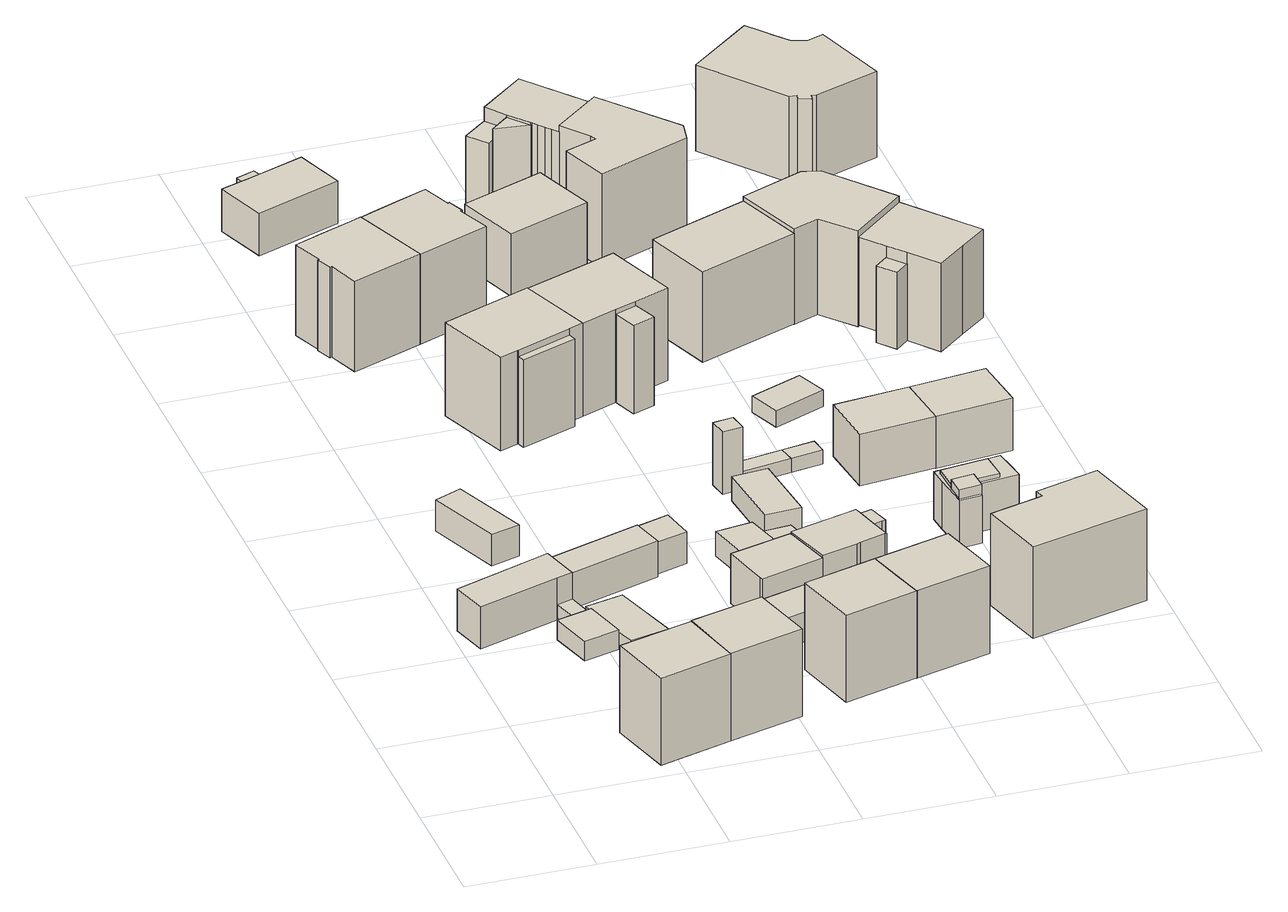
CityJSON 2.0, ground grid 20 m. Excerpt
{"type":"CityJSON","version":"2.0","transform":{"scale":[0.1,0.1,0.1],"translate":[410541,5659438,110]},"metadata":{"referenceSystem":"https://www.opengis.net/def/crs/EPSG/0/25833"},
"CityObjects":{
"building1":{"type":"Building","attributes":{"Dachtyp_tdc":"tdcPolyFlatRoof","Gemeindeschluessel":14612000,"Dachneigung":8.85,"QualitaetDacherkennung":82,"Geometrietyp2DReferenz":"3000","measuredHeight":7.46,"function":"31001_9998","roofType":"2100"},"geometry":[{"type":"Solid","lod":"1","boundaries":[[[[0,1,2,3,4,5]],[[6,7,8,9,10,11]],[[5,7,6,0]],[[4,8,7,5]],[[3,9,8,4]],[[2,10,9,3]],[[1,11,10,2]],[[0,6,11,1]]]]}]},
"building2":{"type":"Building","attributes":{"Dachtyp_tdc":"tdcHipAndGableRoof","Gemeindeschluessel":14612000,"Dachneigung":32.44,"QualitaetDacherkennung":79,"Geometrietyp2DReferenz":"3000","measuredHeight":16.23,"function":"31001_9998","roofType":"5000"},"geometry":[{"type":"Solid","lod":"1","boundaries":[[[[12,13,14,15]],[[16,17,18,19]],[[15,17,16,12]],[[14,18,17,15]],[[13,19,18,14]],[[12,16,19,13]]]]}]},
"building3":{"type":"Building","attributes":{"Dachtyp_tdc":"tdcPolyFlatRoof","Gemeindeschluessel":14612000,"Dachneigung":4.48,"QualitaetDacherkennung":85,"Geometrietyp2DReferenz":"3000","measuredHeight":3.56,"function":"31001_9998","roofType":"2100"},"geometry":[{"type":"Solid","lod":"1","boundaries":[[[[20,21,22,23,24]],[[25,26,27,28,29]],[[24,26,25,20]],[[23,27,26,24]],[[22,28,27,23]],[[21,29,28,22]],[[20,25,29,21]]]]}]},
"building4":{"type":"Building","attributes":{"Dachtyp_tdc":"tdcPolyFlatRoof","Gemeindeschluessel":14612000,"Dachneigung":6.82,"QualitaetDacherkennung":71,"Geometrietyp2DReferenz":"3000","measuredHeight":2.49,"function":"31001_9998","roofType":"2100"},"geometry":[{"type":"Solid","lod":"1","boundaries":[[[[30,31,32,33,34]],[[35,36,37,38,39]],[[34,36,35,30]],[[33,37,36,34]],[[32,38,37,33]],[[31,39,38,32]],[[30,35,39,31]]]]}]},
"building5":{"type":"Building","attributes":{"Dachtyp_tdc":"tdcPolyFlatRoof","Gemeindeschluessel":14612000,"Dachneigung":7.71,"QualitaetDacherkennung":72,"Geometrietyp2DReferenz":"3000","measuredHeight":5.46,"function":"31001_9998","roofType":"2100"},"geometry":[{"type":"Solid","lod":"1","boundaries":[[[[40,41,42,43]],[[44,45,46,47]],[[43,45,44,40]],[[42,46,45,43]],[[41,47,46,42]],[[40,44,47,41]]]]}]},
"building6":{"type":"Building","attributes":{"Dachtyp_tdc":"tdcPolyFlatRoof","Gemeindeschluessel":14612000,"Dachneigung":0,"QualitaetDacherkennung":87,"Geometrietyp2DReferenz":"3000","measuredHeight":2.92,"function":"31001_9998","roofType":"1000"},"geometry":[{"type":"Solid","lod":"1","boundaries":[[[[48,49,50,51,52,53]],[[29,28,54,55,56,57]],[[53,28,29,48]],[[52,54,28,53]],[[51,55,54,52]],[[50,56,55,51]],[[49,57,56,50]],[[48,29,57,49]]]]}]},
"building7":{"type":"Building","attributes":{"Dachtyp_tdc":"tdcHipAndGableRoof","Gemeindeschluessel":14612000,"Dachneigung":31.09,"QualitaetDacherkennung":82,"Geometrietyp2DReferenz":"3000","measuredHeight":16.16,"function":"31001_9998","roofType":"5000"},"geometry":[{"type":"Solid","lod":"1","boundaries":[[[[58,59,60,61]],[[19,62,63,16]],[[61,62,19,58]],[[60,63,62,61]],[[59,16,63,60]],[[58,19,16,59]]]]}]},
"building8":{"type":"Building","attributes":{"Dachtyp_tdc":"tdcPolyFlatRoof","Gemeindeschluessel":14612000,"Dachneigung":8.15,"QualitaetDacherkennung":79,"Geometrietyp2DReferenz":"3000","measuredHeight":6.41,"function":"31001_9998","roofType":"2100"},"geometry":[{"type":"Solid","lod":"1","boundaries":[[[[64,65,66,67]],[[68,69,70,71]],[[67,69,68,64]],[[66,70,69,67]],[[65,71,70,66]],[[64,68,71,65]]]]}]},
"building9":{"type":"Building","attributes":{"Dachtyp_tdc":"tdcPolyFlatRoof","Gemeindeschluessel":14612000,"Dachneigung":3.93,"QualitaetDacherkennung":74,"Geometrietyp2DReferenz":"3000","measuredHeight":5.49,"function":"31001_9998","roofType":"2100"},"geometry":[{"type":"Solid","lod":"1","boundaries":[[[[72,73,74,75]],[[76,77,78,79]],[[75,77,76,72]],[[74,78,77,75]],[[73,79,78,74]],[[72,76,79,73]]]]}]},
"building10":{"type":"Building","attributes":{"Gemeindeschluessel":14612000,"Geometrietyp2DReferenz":"3000","function":"31001_9998","roofType":"9999"},"children":["building10-1","building10-2"]},
"building10-1":{"type":"BuildingPart","attributes":{"Dachtyp_tdc":"tdcPolyFlatRoof","Dachneigung":57.1,"QualitaetDacherkennung":31,"Geometrietyp2DReferenz":"3000","measuredHeight":13.37,"roofType":"2100"},"parents":["building10"],"geometry":[{"type":"Solid","lod":"1","boundaries":[[[[80,81,82,83]],[[84,85,86,87]],[[82,85,84,83]],[[81,86,85,82]],[[80,87,86,81]],[[83,84,87,80]]]]}]},
"building10-2":{"type":"BuildingPart","attributes":{"Dachtyp_tdc":"tdcHipAndGableRoof","Dachneigung":28.64,"QualitaetDacherkennung":67,"Geometrietyp2DReferenz":"3000","measuredHeight":16.97,"roofType":"5000"},"parents":["building10"],"geometry":[{"type":"Solid","lod":"1","boundaries":[[[[88,89,90,91,92,93,94,95,96,97,98]],[[87,99,100,101,102,103,104,105,106,107,84]],[[98,99,87,88]],[[97,100,99,98]],[[96,101,100,97]],[[95,102,101,96]],[[94,103,102,95]],[[93,104,103,94]],[[92,105,104,93]],[[91,106,105,92]],[[90,107,106,91]],[[89,84,107,90]],[[88,87,84,89]]]]}]},
"building11":{"type":"Building","attributes":{"Dachtyp_tdc":"tdcHipAndGableRoof","Gemeindeschluessel":14612000,"Dachneigung":32.87,"QualitaetDacherkennung":79,"Geometrietyp2DReferenz":"3000","measuredHeight":16.19,"function":"31001_9998","roofType":"5000"},"geometry":[{"type":"Solid","lod":"1","boundaries":[[[[108,109,110,111]],[[112,113,114,115]],[[111,113,112,108]],[[110,114,113,111]],[[109,115,114,110]],[[108,112,115,109]]]]}]},
"building12":{"type":"Building","attributes":{"Dachtyp_tdc":"tdcPolyFlatRoof","Gemeindeschluessel":14612000,"Dachneigung":0,"QualitaetDacherkennung":79,"Geometrietyp2DReferenz":"3000","measuredHeight":4.91,"function":"31001_9998","roofType":"1000"},"geometry":[{"type":"Solid","lod":"1","boundaries":[[[[116,117,118,119,120,121,122,123,124]],[[125,126,127,128,129,130,131,132,133]],[[124,126,125,116]],[[123,127,126,124]],[[122,128,127,123]],[[121,129,128,122]],[[120,130,129,121]],[[119,131,130,120]],[[118,132,131,119]],[[117,133,132,118]],[[116,125,133,117]]]]}]},
"building13":{"type":"Building","attributes":{"Gemeindeschluessel":14612000,"Geometrietyp2DReferenz":"3000","function":"31001_9998","roofType":"9999"},"children":["building13-1","building13-2"]},
"building13-1":{"type":"BuildingPart","attributes":{"Dachtyp_tdc":"tdcHipAndGableRoof","Dachneigung":30.42,"QualitaetDacherkennung":55,"Geometrietyp2DReferenz":"3000","measuredHeight":17.47,"roofType":"5000"},"parents":["building13"],"geometry":[{"type":"Solid","lod":"1","boundaries":[[[[134,135,136,137,138,139,140,141]],[[142,143,144,145,146,147,148,149]],[[141,143,142,134]],[[140,144,143,141]],[[139,145,144,140]],[[138,146,145,139]],[[137,147,146,138]],[[136,148,147,137]],[[135,149,148,136]],[[134,142,149,135]]]]}]},
"building13-2":{"type":"BuildingPart","attributes":{"Dachtyp_tdc":"tdcPolyFlatRoof","Dachneigung":31.55,"QualitaetDacherkennung":46,"Geometrietyp2DReferenz":"3000","measuredHeight":14.99,"roofType":"2100"},"parents":["building13"],"geometry":[{"type":"Solid","lod":"1","boundaries":[[[[150,151,152,153]],[[154,142,149,155]],[[153,142,154,150]],[[152,149,142,153]],[[151,155,149,152]],[[150,154,155,151]]]]}]},
"building14":{"type":"Building","attributes":{"Dachtyp_tdc":"tdcPolyFlatRoof","Gemeindeschluessel":14612000,"Dachneigung":3.07,"QualitaetDacherkennung":79,"Geometrietyp2DReferenz":"3000","measuredHeight":8.46,"function":"31001_9998","roofType":"2100"},"geometry":[{"type":"Solid","lod":"1","boundaries":[[[[156,157,158,159,160,161,162]],[[125,133,163,164,165,166,126]],[[162,133,125,156]],[[161,163,133,162]],[[160,164,163,161]],[[159,165,164,160]],[[158,166,165,159]],[[157,126,166,158]],[[156,125,126,157]]]]}]},
"building15":{"type":"Building","attributes":{"Dachtyp_tdc":"tdcPolyFlatRoof","Gemeindeschluessel":14612000,"Dachneigung":4.71,"QualitaetDacherkennung":55,"Geometrietyp2DReferenz":"3000","measuredHeight":6.33,"function":"31001_9998","roofType":"2100"},"geometry":[{"type":"Solid","lod":"1","boundaries":[[[[167,168,169,170]],[[171,172,173,174]],[[170,172,171,167]],[[169,173,172,170]],[[168,174,173,169]],[[167,171,174,168]]]]}]},
"building16":{"type":"Building","attributes":{"Dachtyp_tdc":"tdcFreeFormRoof","Gemeindeschluessel":14612000,"Dachneigung":18.57,"QualitaetDacherkennung":74,"Geometrietyp2DReferenz":"3000","measuredHeight":7.8,"function":"31001_9998","roofType":"5000"},"geometry":[{"type":"Solid","lod":"1","boundaries":[[[[175,176,177,178,179,180]],[[181,182,183,184,185,186]],[[180,182,181,175]],[[179,183,182,180]],[[178,184,183,179]],[[177,185,184,178]],[[176,186,185,177]],[[175,181,186,176]]]]}]},
"building17":{"type":"Building","attributes":{"Dachtyp_tdc":"tdcPolyFlatRoof","Gemeindeschluessel":14612000,"Dachneigung":6.59,"QualitaetDacherkennung":68,"Geometrietyp2DReferenz":"3000","measuredHeight":4.44,"function":"31001_9998","roofType":"2100"},"geometry":[{"type":"Solid","lod":"1","boundaries":[[[[187,188,189,190,191,192,193,194,195]],[[196,197,198,199,200,201,202,203,204]],[[195,197,196,187]],[[194,198,197,195]],[[193,199,198,194]],[[192,200,199,193]],[[191,201,200,192]],[[190,202,201,191]],[[189,203,202,190]],[[188,204,203,189]],[[187,196,204,188]]]]}]},
"building18":{"type":"Building","attributes":{"Gemeindeschluessel":14612000,"Geometrietyp2DReferenz":"3000","function":"31001_9998","roofType":"9999"},"children":["building18-1","building18-2"]},
"building18-1":{"type":"BuildingPart","attributes":{"Dachtyp_tdc":"tdcFreeFormRoof","Dachneigung":63.51,"QualitaetDacherkennung":15,"Geometrietyp2DReferenz":"3000","measuredHeight":12.98,"roofType":"5000"},"parents":["building18"],"geometry":[{"type":"Solid","lod":"1","boundaries":[[[[205,206,207,208]],[[209,210,211,212]],[[208,210,209,205]],[[207,211,210,208]],[[206,212,211,207]],[[205,209,212,206]]]]}]},
"building18-2":{"type":"BuildingPart","attributes":{"Dachtyp_tdc":"tdcHipAndGableRoof","Dachneigung":31.03,"QualitaetDacherkennung":64,"Geometrietyp2DReferenz":"3000","measuredHeight":17.15,"roofType":"5000"},"parents":["building18"],"geometry":[{"type":"Solid","lod":"1","boundaries":[[[[213,214,215,216,217,218,219,220,221,222,223]],[[99,209,212,224,225,226,227,228,229,101,230]],[[223,209,99,213]],[[222,212,209,223]],[[221,224,212,222]],[[220,225,224,221]],[[219,226,225,220]],[[218,227,226,219]],[[217,228,227,218]],[[216,229,228,217]],[[215,101,229,216]],[[214,230,101,215]],[[213,99,230,214]]]]}]},
"building19":{"type":"Building","attributes":{"Dachtyp_tdc":"tdcPolyFlatRoof","Gemeindeschluessel":14612000,"Dachneigung":3.31,"QualitaetDacherkennung":83,"Geometrietyp2DReferenz":"3000","measuredHeight":2.86,"function":"31001_9998","roofType":"2100"},"geometry":[{"type":"Solid","lod":"1","boundaries":[[[[231,232,233,234]],[[235,200,199,236]],[[234,200,235,231]],[[233,199,200,234]],[[232,236,199,233]],[[231,235,236,232]]]]}]},
"building20":{"type":"Building","attributes":{"Dachtyp_tdc":"tdcPolyFlatRoof","Gemeindeschluessel":14612000,"Dachneigung":0,"QualitaetDacherkennung":80,"Geometrietyp2DReferenz":"3000","measuredHeight":9.02,"function":"31001_9998","roofType":"1000"},"geometry":[{"type":"Solid","lod":"1","boundaries":[[[[237,238,239,240,241,242,243,244,245,246,247,248,249]],[[250,251,252,253,254,255,256,257,258,259,260,261,262]],[[249,251,250,237]],[[248,252,251,249]],[[247,253,252,248]],[[246,254,253,247]],[[245,255,254,246]],[[244,256,255,245]],[[243,257,256,244]],[[242,258,257,243]],[[241,259,258,242]],[[240,260,259,241]],[[239,261,260,240]],[[238,262,261,239]],[[237,250,262,238]]]]}]},
"building21":{"type":"Building","attributes":{"Dachtyp_tdc":"tdcHipAndGableRoof","Gemeindeschluessel":14612000,"Dachneigung":33.48,"QualitaetDacherkennung":76,"Geometrietyp2DReferenz":"3000","measuredHeight":16.34,"function":"31001_9998","roofType":"5000"},"geometry":[{"type":"Solid","lod":"1","boundaries":[[[[263,108,264,265,266,109]],[[267,268,269,270,271,272]],[[109,268,267,263]],[[266,269,268,109]],[[265,270,269,266]],[[264,271,270,265]],[[108,272,271,264]],[[263,267,272,108]]]]}]},
"building22":{"type":"Building","attributes":{"Gemeindeschluessel":14612000,"Dachtyp_tdc":"tdcFreeFormRoof","Dachneigung":59.04,"QualitaetDacherkennung":5,"Geometrietyp2DReferenz":"3000","measuredHeight":11.59,"function":"31001_9998","roofType":"5000"},"geometry":[{"type":"Solid","lod":"1","boundaries":[[[[273,274,275,276,277]],[[278,279,280,281,282]],[[277,279,278,273]],[[276,280,279,277]],[[275,281,280,276]],[[274,282,281,275]],[[273,278,282,274]]]]}]},
"building23":{"type":"Building","attributes":{"Dachtyp_tdc":"tdcPolyFlatRoof","Gemeindeschluessel":14612000,"Dachneigung":2.76,"QualitaetDacherkennung":71,"Geometrietyp2DReferenz":"3000","measuredHeight":4.22,"function":"31001_9998","roofType":"2100"},"geometry":[{"type":"Solid","lod":"1","boundaries":[[[[283,284,285,286]],[[287,288,289,290]],[[286,288,287,283]],[[285,289,288,286]],[[284,290,289,285]],[[283,287,290,284]]]]}]},
"building24":{"type":"Building","attributes":{"Gemeindeschluessel":14612000,"Geometrietyp2DReferenz":"3000","function":"31001_9998","roofType":"9999"},"children":["building24-1","building24-2"]},
"building24-1":{"type":"BuildingPart","attributes":{"Dachtyp_tdc":"tdcHipAndGableRoof","Dachneigung":30.27,"QualitaetDacherkennung":67,"Geometrietyp2DReferenz":"3000","measuredHeight":17.41,"roofType":"5000"},"parents":["building24"],"geometry":[{"type":"Solid","lod":"1","boundaries":[[[[291,292,293,294,295,296]],[[297,298,299,300,147,146]],[[296,298,297,291]],[[295,299,298,296]],[[294,300,299,295]],[[293,147,300,294]],[[292,146,147,293]],[[291,297,146,292]]]]}]},
"building24-2":{"type":"BuildingPart","attributes":{"Dachtyp_tdc":"tdcFreeFormRoof","Dachneigung":29.49,"QualitaetDacherkennung":63,"Geometrietyp2DReferenz":"3000","measuredHeight":15.38,"roofType":"5000"},"parents":["building24"],"geometry":[{"type":"Solid","lod":"1","boundaries":[[[[301,302,303,304]],[[305,300,299,306]],[[304,300,305,301]],[[303,299,300,304]],[[302,306,299,303]],[[301,305,306,302]]]]}]},
"building25":{"type":"Building","attributes":{"Dachtyp_tdc":"tdcPolyFlatRoof","Gemeindeschluessel":14612000,"Dachneigung":3.88,"QualitaetDacherkennung":76,"Geometrietyp2DReferenz":"3000","measuredHeight":2.35,"function":"31001_9998","roofType":"2100"},"geometry":[{"type":"Solid","lod":"1","boundaries":[[[[307,308,309,310]],[[311,312,313,314]],[[310,312,311,307]],[[309,313,312,310]],[[308,314,313,309]],[[307,311,314,308]]]]}]},
"building26":{"type":"Building","attributes":{"Dachtyp_tdc":"tdcPolyFlatRoof","Gemeindeschluessel":14612000,"Dachneigung":4.32,"QualitaetDacherkennung":55,"Geometrietyp2DReferenz":"3000","measuredHeight":8,"function":"31001_9998","roofType":"2100"},"geometry":[{"type":"Solid","lod":"1","boundaries":[[[[242,315,316,317,243]],[[318,319,320,321,322]],[[243,319,318,242]],[[317,320,319,243]],[[316,321,320,317]],[[315,322,321,316]],[[242,318,322,315]]]]}]},
"building27":{"type":"Building","attributes":{"Dachtyp_tdc":"tdcPolyFlatRoof","Gemeindeschluessel":14612000,"Dachneigung":4.95,"QualitaetDacherkennung":67,"Geometrietyp2DReferenz":"3000","measuredHeight":2.39,"function":"31001_9998","roofType":"2100"},"geometry":[{"type":"Solid","lod":"1","boundaries":[[[[310,323,324,307]],[[312,311,325,326]],[[307,311,312,310]],[[324,325,311,307]],[[323,326,325,324]],[[310,312,326,323]]]]}]},
"building28":{"type":"Building","attributes":{"Dachtyp_tdc":"tdcGableRoof","Gemeindeschluessel":14612000,"Dachneigung":35.74,"QualitaetDacherkennung":72,"Geometrietyp2DReferenz":"3000","measuredHeight":12.31,"function":"31001_9998","roofType":"3100"},"geometry":[{"type":"Solid","lod":"1","boundaries":[[[[327,328,329,330]],[[331,332,333,334]],[[330,332,331,327]],[[329,333,332,330]],[[328,334,333,329]],[[327,331,334,328]]]]}]},
"building29":{"type":"Building","attributes":{"Gemeindeschluessel":14612000,"Dachneigung":90,"Dachorientierung":0,"MittlereTraufHoehe":114.32,"QualitaetDacherkennung":100,"ObjektHoehe":2.76,"BodenHoehe":111.56,"Geometrietyp2DReferenz":"3000","AbsoluteHoehe":114.32,"Dachflaeche":47.07,"measuredHeight":2.76,"function":"31001_9998","roofType":"1000","storeysAboveGround":1},"geometry":[{"type":"Solid","lod":"1","boundaries":[[[[335,336,337,338]],[[339,340,341,342]],[[338,340,339,335]],[[337,341,340,338]],[[336,342,341,337]],[[335,339,342,336]]]]}]},
"building30":{"type":"Building","attributes":{"Dachtyp_tdc":"tdcGableRoof","Gemeindeschluessel":14612000,"Dachneigung":34.63,"QualitaetDacherkennung":70,"Geometrietyp2DReferenz":"3000","measuredHeight":10.21,"function":"31001_9998","roofType":"3100"},"geometry":[{"type":"Solid","lod":"1","boundaries":[[[[343,344,345,346]],[[347,348,349,350]],[[346,348,347,343]],[[345,349,348,346]],[[344,350,349,345]],[[343,347,350,344]]]]}]},
"building31":{"type":"Building","attributes":{"Gemeindeschluessel":14612000,"Geometrietyp2DReferenz":"3000","function":"31001_9998","roofType":"9999"},"children":["building31-1","building31-2"]},
"building31-1":{"type":"BuildingPart","attributes":{"Dachtyp_tdc":"tdcGableRoof","Dachneigung":29.57,"QualitaetDacherkennung":54,"Geometrietyp2DReferenz":"3000","measuredHeight":8.56,"roofType":"3100"},"parents":["building31"],"geometry":[{"type":"Solid","lod":"1","boundaries":[[[[351,352,353,354]],[[355,356,357,358]],[[354,356,355,351]],[[353,357,356,354]],[[352,358,357,353]],[[351,355,358,352]]]]}]},
"building31-2":{"type":"BuildingPart","attributes":{"Dachtyp_tdc":"tdcFreeFormRoof","Dachneigung":62.17,"QualitaetDacherkennung":11,"Geometrietyp2DReferenz":"3000","measuredHeight":9.96,"roofType":"5000"},"parents":["building31"],"geometry":[{"type":"Solid","lod":"1","boundaries":[[[[359,360,361,362]],[[363,364,358,365]],[[362,364,363,359]],[[361,358,364,362]],[[360,365,358,361]],[[359,363,365,360]]]]}]},
"building32":{"type":"Building","attributes":{"Dachtyp_tdc":"tdcFreeFormRoof","Gemeindeschluessel":14612000,"Dachneigung":22.29,"QualitaetDacherkennung":58,"Geometrietyp2DReferenz":"3000","measuredHeight":16.81,"function":"31001_9998","roofType":"5000"},"geometry":[{"type":"Solid","lod":"1","boundaries":[[[[366,367,368,369,370,371]],[[372,373,374,375,376,377]],[[371,373,372,366]],[[370,374,373,371]],[[369,375,374,370]],[[368,376,375,369]],[[367,377,376,368]],[[366,372,377,367]]]]}]},
"building33":{"type":"Building","attributes":{"Gemeindeschluessel":14612000,"Dachneigung":61,"Dachorientierung":-97.04,"MittlereTraufHoehe":121.01,"QualitaetDacherkennung":75,"ObjektHoehe":9.68,"BodenHoehe":112.95,"Geometrietyp2DReferenz":"3000","AbsoluteHoehe":122.64,"Dachflaeche":82.91,"measuredHeight":9.68,"function":"31001_9998","roofType":"3100","storeysAboveGround":3},"geometry":[{"type":"Solid","lod":"1","boundaries":[[[[378,379,380,381,382,383,384,385,386]],[[387,388,389,390,391,392,393,394,395]],[[386,388,387,378]],[[385,389,388,386]],[[384,390,389,385]],[[383,391,390,384]],[[382,392,391,383]],[[381,393,392,382]],[[380,394,393,381]],[[379,395,394,380]],[[378,387,395,379]]]]}]},
"building34":{"type":"Building","attributes":{"Gemeindeschluessel":14612000,"Geometrietyp2DReferenz":"3000","function":"31001_9998","roofType":"9999"},"children":["building34-1","building34-2","building34-3"]},
"building34-1":{"type":"BuildingPart","attributes":{"Dachtyp_tdc":"tdcHipAndGableRoof","Dachneigung":37.08,"QualitaetDacherkennung":42,"Geometrietyp2DReferenz":"3000","measuredHeight":16.5,"roofType":"5000"},"parents":["building34"],"geometry":[{"type":"Solid","lod":"1","boundaries":[[[[396,397,398,399,400,401,402,403,404,405,406]],[[407,408,409,410,411,412,413,414,415,416,417]],[[406,408,407,396]],[[405,409,408,406]],[[404,410,409,405]],[[403,411,410,404]],[[402,412,411,403]],[[401,413,412,402]],[[400,414,413,401]],[[399,415,414,400]],[[398,416,415,399]],[[397,417,416,398]],[[396,407,417,397]]]]}]},
"building34-2":{"type":"BuildingPart","attributes":{"Dachtyp_tdc":"tdcFreeFormRoof","Dachneigung":45.77,"QualitaetDacherkennung":15,"Geometrietyp2DReferenz":"3000","measuredHeight":14.94,"roofType":"5000"},"parents":["building34"],"geometry":[{"type":"Solid","lod":"1","boundaries":[[[[418,419,420]],[[412,421,413]],[[420,421,412,418]],[[419,413,421,420]],[[418,412,413,419]]]]}]},
"building34-3":{"type":"BuildingPart","attributes":{"Dachtyp_tdc":"tdcHipAndGableRoof","Dachneigung":64.99,"QualitaetDacherkennung":29,"Geometrietyp2DReferenz":"3000","measuredHeight":14.85,"roofType":"5000"},"parents":["building34"],"geometry":[{"type":"Solid","lod":"1","boundaries":[[[[422,423,424,425,426]],[[421,427,428,414,413]],[[426,427,421,422]],[[425,428,427,426]],[[424,414,428,425]],[[423,413,414,424]],[[422,421,413,423]]]]}]},
"building35":{"type":"Building","attributes":{"Dachtyp_tdc":"tdcHipAndGableRoof","Gemeindeschluessel":14612000,"Dachneigung":33.92,"QualitaetDacherkennung":67,"Geometrietyp2DReferenz":"3000","measuredHeight":16.97,"function":"31001_9998","roofType":"5000"},"geometry":[{"type":"Solid","lod":"1","boundaries":[[[[429,430,431,432]],[[433,434,435,436]],[[432,434,433,429]],[[431,435,434,432]],[[430,436,435,431]],[[429,433,436,430]]]]}]},
"building36":{"type":"Building","attributes":{"Dachtyp_tdc":"tdcFreeFormRoof","Gemeindeschluessel":14612000,"Dachneigung":37.12,"QualitaetDacherkennung":27,"Geometrietyp2DReferenz":"3000","measuredHeight":17.9,"function":"31001_9998","roofType":"5000"},"geometry":[{"type":"Solid","lod":"1","boundaries":[[[[437,438,439,440,441,442,443,444]],[[445,446,447,448,449,450,451,452]],[[444,446,445,437]],[[443,447,446,444]],[[442,448,447,443]],[[441,449,448,442]],[[440,450,449,441]],[[439,451,450,440]],[[438,452,451,439]],[[437,445,452,438]]]]}]},
"building37":{"type":"Building","attributes":{"Gemeindeschluessel":14612000,"Dachneigung":55.19,"Dachorientierung":83.43,"MittlereTraufHoehe":121.27,"QualitaetDacherkennung":79,"ObjektHoehe":10.35,"BodenHoehe":114.05,"Geometrietyp2DReferenz":"3000","AbsoluteHoehe":124.4,"Dachflaeche":132.71,"measuredHeight":10.35,"function":"31001_9998","roofType":"3100","storeysAboveGround":3},"geometry":[{"type":"Solid","lod":"1","boundaries":[[[[453,454,346,345]],[[455,456,457,458]],[[345,456,455,453]],[[346,457,456,345]],[[454,458,457,346]],[[453,455,458,454]]]]}]},
"building38":{"type":"Building","attributes":{"Dachtyp_tdc":"tdcFreeFormRoof","Gemeindeschluessel":14612000,"Dachneigung":34.11,"QualitaetDacherkennung":70,"Geometrietyp2DReferenz":"3000","measuredHeight":17.95,"function":"31001_9998","roofType":"5000"},"geometry":[{"type":"Solid","lod":"1","boundaries":[[[[459,460,461,462,463,464,465]],[[466,467,468,469,470,471,472]],[[465,467,466,459]],[[464,468,467,465]],[[463,469,468,464]],[[462,470,469,463]],[[461,471,470,462]],[[460,472,471,461]],[[459,466,472,460]]]]}]},
"building39":{"type":"Building","attributes":{"Gemeindeschluessel":14612000,"Geometrietyp2DReferenz":"3000","function":"31001_9998","roofType":"9999"},"children":["building39-1","building39-2"]},
"building39-1":{"type":"BuildingPart","attributes":{"Dachtyp_tdc":"tdcGableRoof","Dachneigung":35.13,"QualitaetDacherkennung":74,"Geometrietyp2DReferenz":"3000","measuredHeight":16.78,"roofType":"3100"},"parents":["building39"],"geometry":[{"type":"Solid","lod":"1","boundaries":[[[[473,474,475,476,477,478,479,480]],[[481,482,483,484,485,486,487,488]],[[479,482,481,480]],[[478,483,482,479]],[[477,484,483,478]],[[476,485,484,477]],[[475,486,485,476]],[[474,487,486,475]],[[473,488,487,474]],[[480,481,488,473]]]]}]},
"building39-2":{"type":"BuildingPart","attributes":{"Dachtyp_tdc":"tdcGableRoof","Dachneigung":20.53,"QualitaetDacherkennung":44,"Geometrietyp2DReferenz":"3000","measuredHeight":13.2,"roofType":"3100"},"parents":["building39"],"geometry":[{"type":"Solid","lod":"1","boundaries":[[[[489,490,491,492]],[[488,493,494,481]],[[492,493,488,489]],[[491,494,493,492]],[[490,481,494,491]],[[489,488,481,490]]]]}]},
"building40":{"type":"Building","attributes":{"Dachtyp_tdc":"tdcFreeFormRoof","Gemeindeschluessel":14612000,"Dachneigung":26.55,"QualitaetDacherkennung":44,"Geometrietyp2DReferenz":"3000","measuredHeight":17.02,"function":"31001_9998","roofType":"5000"},"geometry":[{"type":"Solid","lod":"1","boundaries":[[[[495,496,497,498,499,500,501,502,503,504,505,506,507,508,509]],[[510,511,512,513,514,515,516,517,518,519,520,521,522,523,524]],[[509,511,510,495]],[[508,512,511,509]],[[507,513,512,508]],[[506,514,513,507]],[[505,515,514,506]],[[504,516,515,505]],[[503,517,516,504]],[[502,518,517,503]],[[501,519,518,502]],[[500,520,519,501]],[[499,521,520,500]],[[498,522,521,499]],[[497,523,522,498]],[[496,524,523,497]],[[495,510,524,496]]]]}]}
},
"vertices":[
[18,385,94],[147,427,94],[172,435,94],[169,445,94],[155,496,94],[2,443,94],[18,385,24],[2,443,24],[155,496,24],[169,445,24],[172,435,24],[147,427,24],
[279,35,168],[253,138,168],[135,106,168],[163,2,168],[279,35,23],[163,2,23],[135,106,23],[253,138,23],
[148,304,59],[204,319,59],[185,387,59],[160,380,59],[129,372,59],[148,304,26],[129,372,26],[160,380,26],[185,387,26],[204,319,26],
[147,427,50],[160,380,50],[185,387,50],[181,401,50],[172,435,50],[147,427,27],[172,435,27],[181,401,27],[185,387,27],[160,380,27],
[155,625,67],[106,746,67],[63,728,67],[109,612,67],[155,625,15],[109,612,15],[63,728,15],[106,746,15],
[204,319,55],[214,292,55],[274,305,55],[241,415,55],[181,401,55],[185,387,55],[181,401,26],[241,415,26],[274,305,26],[214,292,26],
[253,138,169],[279,35,169],[397,67,169],[369,169,169],[369,169,23],[397,67,23],
[169,445,85],[320,493,85],[306,544,85],[155,496,85],[169,445,25],[155,496,25],[306,544,25],[320,493,25],
[320,493,83],[368,507,83],[357,560,83],[306,544,83],[320,493,30],[306,544,30],[357,560,30],[368,507,30],
[139,1346,134],[134,1359,134],[82,1338,134],[87,1326,134],[87,1326,11],[82,1338,11],[134,1359,11],[139,1346,11],
[139,1346,162],[87,1326,162],[44,1309,162],[63,1260,162],[61,1259,162],[71,1234,162],[74,1236,162],[93,1187,162],[205,1230,162],[182,1288,162],[156,1353,162],[156,1353,11],[182,1288,11],[205,1230,11],[93,1187,11],[74,1236,11],[71,1234,11],[61,1259,11],[63,1260,11],[44,1309,11],
[585,116,168],[556,220,168],[440,188,168],[468,84,168],[585,116,23],[468,84,23],[440,188,23],[556,220,23],
[423,327,64],[421,332,64],[402,327,64],[421,262,64],[439,266,64],[506,285,64],[538,293,64],[526,339,64],[522,355,64],[423,327,15],[522,355,15],[526,339,15],[538,293,15],[506,285,15],[439,266,15],[421,262,15],[402,327,15],[421,332,15],
[253,927,166],[341,961,166],[340,961,166],[364,970,166],[319,1087,166],[178,1033,166],[223,916,166],[252,927,166],[253,927,10],[252,927,10],[223,916,10],[178,1033,10],[319,1087,10],[364,970,10],[340,961,10],[341,961,10],
[257,915,156],[345,948,156],[341,961,156],[253,927,156],[257,915,10],[345,948,10],
[423,327,98],[522,355,98],[500,431,98],[499,433,98],[443,418,98],[401,407,98],[421,332,98],[401,407,15],[443,418,15],[499,433,15],[500,431,15],
[98,1664,71],[69,1653,71],[76,1632,71],[106,1643,71],[98,1664,9],[106,1643,9],[76,1632,9],[69,1653,9],
[65,1538,79],[199,1587,79],[170,1666,79],[106,1643,79],[76,1632,79],[35,1618,79],[65,1538,8],[35,1618,8],[76,1632,8],[106,1643,8],[170,1666,8],[199,1587,8],
[443,418,66],[499,433,66],[500,431,66],[501,432,66],[498,443,66],[494,456,66],[476,523,66],[474,530,66],[416,522,66],[443,418,25],[416,522,25],[474,530,25],[476,523,25],[494,456,25],[498,443,25],[501,432,25],[500,431,25],[499,433,25],
[173,1360,134],[225,1381,134],[221,1393,134],[168,1373,134],[173,1360,11],[168,1373,11],[221,1393,11],[225,1381,11],
[156,1353,161],[182,1289,161],[205,1230,161],[319,1274,161],[297,1326,161],[300,1327,161],[289,1353,161],[287,1351,161],[268,1398,161],[225,1381,161],[173,1360,161],[268,1398,11],[287,1351,11],[289,1353,11],[300,1327,11],[297,1326,11],[319,1274,11],[182,1289,11],
[547,470,52],[531,527,52],[476,523,52],[494,456,52],[547,470,25],[531,527,25],
[584,372,102],[626,384,102],[628,384,102],[627,387,102],[621,408,102],[619,415,102],[610,449,102],[607,461,102],[593,457,102],[501,432,102],[500,431,102],[522,355,102],[579,370,102],[584,372,11],[579,370,11],[522,355,11],[500,431,11],[501,432,11],[593,457,11],[607,461,11],[610,449,11],[619,415,11],[621,408,11],[627,387,11],[628,384,11],[626,384,11],
[570,168,168],[587,117,168],[706,150,168],[677,253,168],[570,168,22],[556,220,22],[677,253,22],[706,150,22],[587,117,22],[585,116,22],
[501,700,138],[469,695,138],[474,666,138],[506,671,138],[501,698,138],[501,700,34],[501,698,34],[506,671,34],[474,666,34],[469,695,34],
[482,648,73],[493,532,73],[550,535,73],[538,653,73],[482,648,32],[538,653,32],[550,535,32],[493,532,32],
[466,1141,165],[319,1087,165],[364,970,165],[421,992,165],[455,1005,165],[510,1026,165],[466,1141,10],[510,1026,10],[455,1005,10],[421,992,10],
[435,954,158],[470,967,158],[455,1005,158],[421,992,158],[435,954,10],[470,967,10],
[578,711,63],[501,698,63],[506,671,63],[583,684,63],[578,711,40],[583,684,40],[506,671,40],[501,698,40],
[633,419,102],[638,420,102],[628,454,102],[619,415,22],[610,449,22],[628,454,22],[638,420,22],[633,419,22],
[633,692,63],[629,719,63],[629,719,40],[633,692,40],
[335,1421,111],[372,1321,111],[502,1370,111],[464,1469,111],[335,1421,7],[464,1469,7],[502,1370,7],[372,1321,7],
[614,846,43],[696,880,43],[676,929,43],[594,896,43],[614,846,16],[594,896,16],[676,929,16],[696,880,16],
[653,704,128],[663,614,128],[782,628,128],[771,717,128],[653,704,42],[771,717,42],[782,628,42],[663,614,42],
[748,504,116],[750,461,116],[826,469,116],[822,513,116],[748,504,40],[822,513,40],[826,469,40],[750,461,40],
[787,434,125],[785,465,125],[750,461,125],[752,430,125],[787,434,40],[752,430,40],[785,465,40],
[829,313,175],[833,298,175],[748,275,175],[777,169,175],[964,218,175],[930,341,175],[829,313,22],[930,341,22],[964,218,22],[777,169,22],[748,275,22],[833,298,22],
[782,458,110],[854,467,110],[850,496,110],[845,525,110],[830,523,110],[741,512,110],[744,483,110],[751,425,110],[786,429,110],[782,458,30],[786,429,30],[751,425,30],[744,483,30],[741,512,30],[830,523,30],[845,525,30],[850,496,30],[854,467,30],
[502,1498,155],[539,1528,155],[574,1557,155],[493,1655,155],[422,1596,155],[446,1566,155],[472,1535,155],[473,1533,155],[479,1526,155],[487,1516,155],[494,1508,155],[502,1498,7],[494,1508,7],[487,1516,7],[479,1526,7],[473,1533,7],[472,1535,7],[446,1566,7],[422,1596,7],[493,1655,7],[574,1557,7],[539,1528,7],
[472,1535,151],[446,1566,151],[417,1542,151],[417,1542,7],
[417,1542,132],[446,1566,132],[422,1596,132],[384,1565,132],[409,1535,132],[409,1535,7],[384,1565,7],
[731,1119,160],[690,1227,160],[534,1167,160],[574,1060,160],[731,1119,9],[574,1060,9],[534,1167,9],[690,1227,9],
[540,1446,166],[490,1428,166],[519,1352,166],[664,1408,166],[670,1442,166],[574,1557,166],[502,1498,166],[536,1456,166],[540,1446,8],[536,1456,8],[502,1498,8],[574,1557,8],[670,1442,8],[664,1408,8],[519,1352,8],[490,1428,8],
[902,641,128],[891,731,128],[902,641,41],[782,628,41],[771,717,41],[891,731,41],
[731,1119,168],[771,1135,168],[816,1085,168],[901,1158,168],[817,1259,168],[789,1266,168],[690,1227,168],[731,1119,8],[690,1227,8],[789,1266,8],[817,1259,8],[901,1158,8],[816,1085,8],[771,1135,8],
[869,1022,158],[905,978,158],[950,1015,158],[992,1049,158],[901,1158,158],[861,1124,158],[816,1085,158],[846,1049,158],[846,1049,11],[816,1085,11],[861,1124,11],[901,1158,11],[992,1049,11],[950,1015,11],[905,978,11],[869,1022,11],
[869,1022,139],[846,1049,139],[825,1031,139],[848,1004,139],[848,1004,11],[825,1031,11],
[859,1496,149],[857,1487,149],[877,1481,149],[878,1490,149],[886,1489,149],[988,1524,149],[947,1645,149],[921,1636,149],[898,1643,149],[879,1665,149],[860,1689,149],[851,1699,149],[848,1703,149],[748,1622,149],[848,1498,149],[859,1496,5],[848,1498,5],[748,1622,5],[848,1703,5],[851,1699,5],[860,1689,5],[879,1665,5],[898,1643,5],[921,1636,5],[947,1645,5],[988,1524,5],[886,1489,5],[878,1490,5],[877,1481,5],[857,1487,5]
]}
